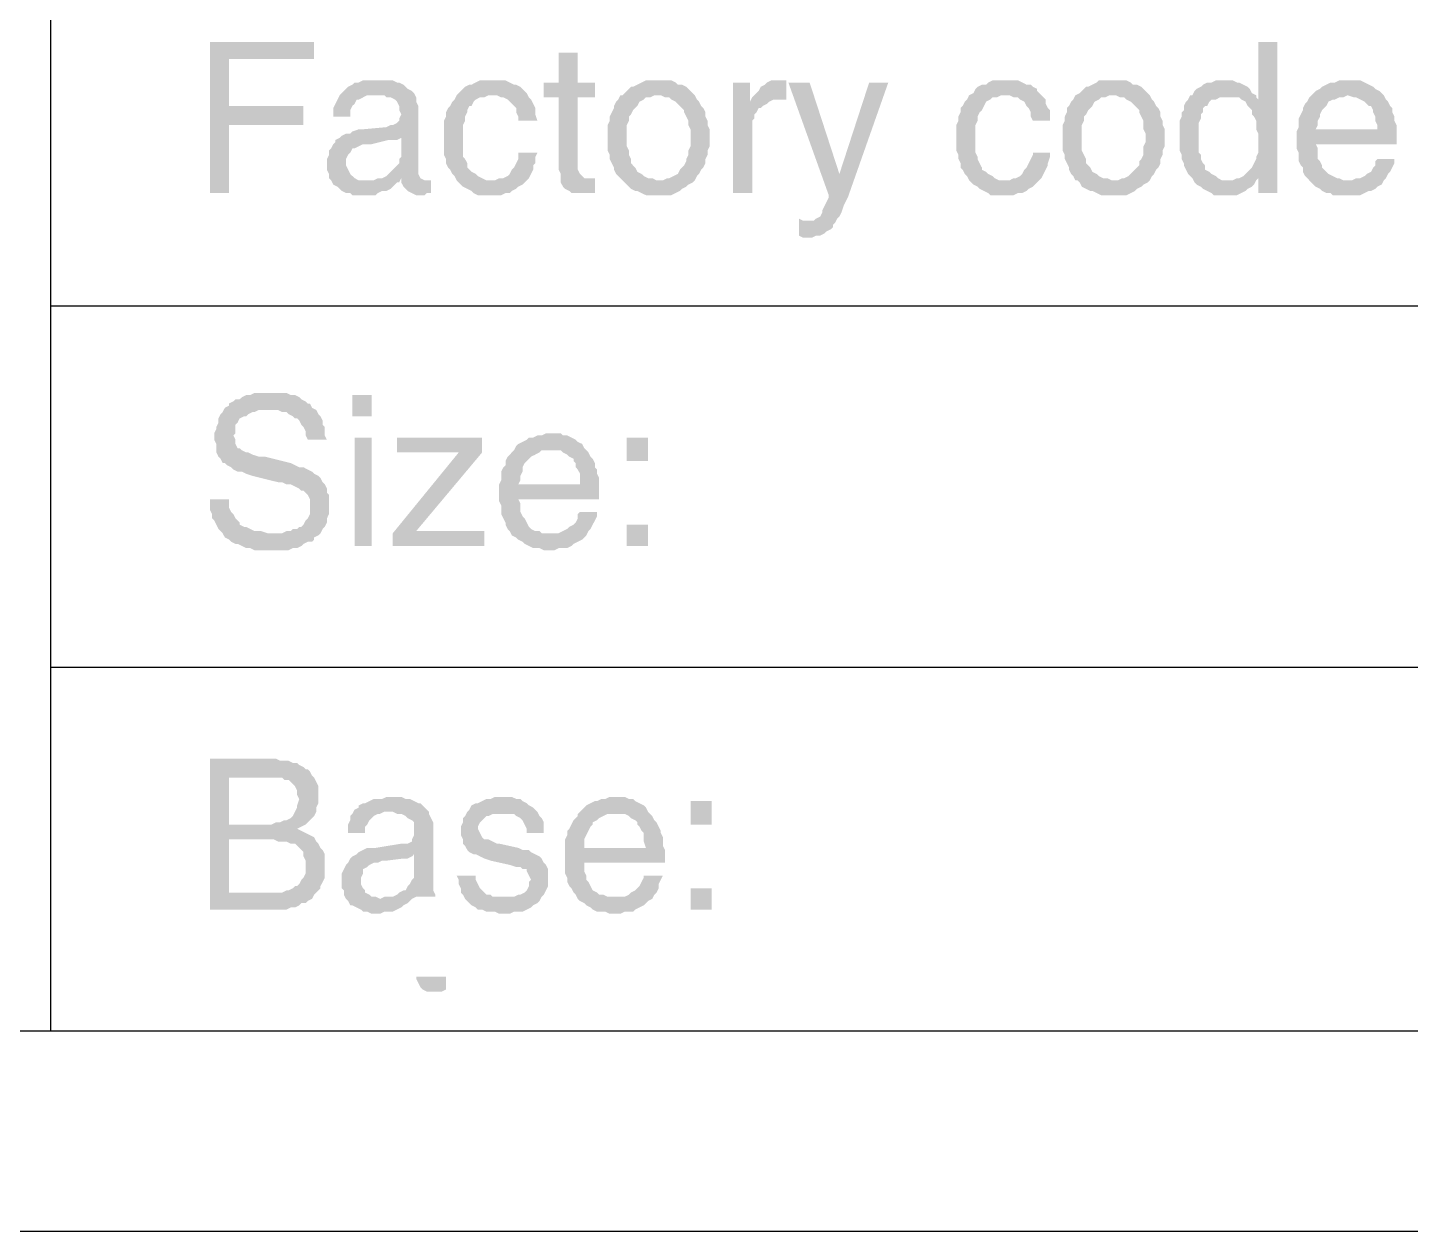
# Model space of a CAD drawing. Header units: inches. Extents: x 3613 to 8393, y -2205 to -794.
# Drawn here: x 4095.97 to 4125.31, y -1525.35 to -1499.8 of the extents above; entities that cross this region are included whole.
import ezdxf

# ---------------------------------------------------------------- set-up
doc = ezdxf.new("R2010")
doc.units = ezdxf.units.IN
doc.header["$MEASUREMENT"] = 0

msp = doc.modelspace()

# ---------------------------------------------------------------- hatches: boundary and pattern name
at = {"transparency": 33554559}
for points in [[(4102.047, -1500.109), (4099.836, -1500.109), (4099.836, -1503.313), (4100.242, -1503.313), (4100.242, -1501.869), (4101.821, -1501.869), (4101.821, -1501.463), (4100.242, -1501.463), (4100.242, -1500.47), (4102.047, -1500.47), (4102.047, -1500.289)], [(4122.492, -1500.109), (4122.086, -1500.109), (4122.086, -1501.328), (4121.725, -1501.328), (4121.815, -1501.373), (4121.86, -1501.463), (4121.905, -1501.508), (4121.95, -1501.553), (4121.95, -1501.643), (4121.995, -1501.689), (4122.041, -1501.779), (4122.041, -1501.959), (4122.086, -1502.05), (4122.086, -1502.456), (4122.041, -1502.546), (4122.041, -1502.591), (4121.995, -1502.681), (4121.95, -1502.772), (4121.905, -1502.817), (4121.905, -1502.817), (4121.815, -1502.907), (4121.77, -1502.952), (4121.68, -1502.997), (4122.086, -1502.997), (4122.086, -1503.313), (4122.492, -1503.313)], [(4107.643, -1500.335), (4107.237, -1500.335), (4107.237, -1500.966), (4106.921, -1500.966), (4106.921, -1501.282), (4107.237, -1501.282), (4107.237, -1502.817), (4107.282, -1502.907), (4107.282, -1503.088), (4107.328, -1503.178), (4107.373, -1503.223), (4107.373, -1503.223), (4107.463, -1503.268), (4107.508, -1503.313), (4108.005, -1503.313), (4108.005, -1502.997), (4107.779, -1502.997), (4107.734, -1502.952), (4107.689, -1502.907), (4107.643, -1502.817), (4107.643, -1501.282), (4108.005, -1501.282), (4108.005, -1500.966), (4107.643, -1500.966)], [(4103.401, -1500.921), (4103.085, -1500.921), (4102.995, -1500.966), (4102.905, -1500.966), (4102.859, -1501.012), (4102.769, -1501.057), (4102.724, -1501.102), (4102.679, -1501.147), (4102.634, -1501.192), (4102.589, -1501.237), (4102.544, -1501.328), (4102.498, -1501.418), (4102.453, -1501.508), (4102.453, -1501.689), (4102.814, -1501.689), (4102.814, -1501.553), (4102.859, -1501.463), (4102.905, -1501.418), (4102.95, -1501.328), (4102.995, -1501.328), (4103.085, -1501.282), (4103.175, -1501.237), (4103.356, -1501.237), (4104.168, -1501.192), (4104.123, -1501.147), (4104.033, -1501.102), (4103.988, -1501.057), (4103.943, -1501.012), (4103.852, -1500.966), (4103.807, -1500.966), (4103.717, -1500.921), (4103.491, -1500.921)], [(4105.838, -1500.921), (4105.567, -1500.921), (4105.477, -1500.966), (4105.387, -1501.012), (4105.342, -1501.012), (4105.251, -1501.057), (4105.206, -1501.102), (4105.116, -1501.192), (4105.071, -1501.237), (4105.928, -1501.237), (4106.019, -1501.282), (4106.064, -1501.282), (4106.154, -1501.328), (4106.199, -1501.373), (4106.289, -1501.463), (4106.335, -1501.508), (4106.335, -1501.598), (4106.38, -1501.689), (4106.38, -1501.779), (4106.786, -1501.779), (4106.741, -1501.643), (4106.741, -1501.508), (4106.696, -1501.418), (4106.651, -1501.328), (4106.605, -1501.282), (4106.56, -1501.192), (4106.515, -1501.147), (4106.47, -1501.102), (4106.425, -1501.057), (4106.335, -1501.012), (4106.289, -1501.012), (4106.199, -1500.966), (4106.109, -1500.921), (4105.928, -1500.921)], [(4109.358, -1500.921), (4109.088, -1500.921), (4108.997, -1500.966), (4108.907, -1501.012), (4108.817, -1501.057), (4108.772, -1501.057), (4108.682, -1501.147), (4108.636, -1501.192), (4108.591, -1501.237), (4108.546, -1501.237), (4108.501, -1501.328), (4108.456, -1501.373), (4108.411, -1501.463), (4108.411, -1501.508), (4108.366, -1501.598), (4108.32, -1501.689), (4108.32, -1501.779), (4108.275, -1501.869), (4108.275, -1502.14), (4108.275, -1502.411), (4108.32, -1502.501), (4108.32, -1502.591), (4108.366, -1502.681), (4108.411, -1502.772), (4108.411, -1502.817), (4108.456, -1502.907), (4108.501, -1502.952), (4108.591, -1503.043), (4109.358, -1503.043), (4109.313, -1503.043), (4109.223, -1502.997), (4109.133, -1502.997), (4109.043, -1502.952), (4108.997, -1502.907), (4108.907, -1502.862), (4108.862, -1502.772), (4108.817, -1502.727), (4108.772, -1502.681), (4108.772, -1502.591), (4108.727, -1502.501), (4108.727, -1502.411), (4108.682, -1502.32), (4108.682, -1501.869), (4108.727, -1501.779), (4108.727, -1501.689), (4108.772, -1501.643), (4108.817, -1501.553), (4108.862, -1501.508), (4108.907, -1501.463), (4108.952, -1501.373), (4109.043, -1501.328), (4109.088, -1501.282), (4109.178, -1501.282), (4109.268, -1501.237), (4110.126, -1501.237), (4110.081, -1501.192), (4109.99, -1501.102), (4109.945, -1501.057), (4109.855, -1501.012), (4109.765, -1501.012), (4109.72, -1500.966), (4109.629, -1500.921), (4109.449, -1500.921)], [(4111.299, -1500.966), (4110.938, -1500.966), (4110.938, -1503.313), (4111.344, -1503.313), (4111.344, -1501.779), (4111.389, -1501.734), (4111.389, -1501.643), (4111.435, -1501.598), (4111.48, -1501.508), (4111.525, -1501.508), (4111.57, -1501.463), (4111.66, -1501.418), (4111.299, -1501.373)], [(4111.976, -1500.921), (4111.75, -1500.921), (4111.66, -1500.966), (4111.615, -1501.012), (4111.525, -1501.057), (4111.48, -1501.147), (4111.435, -1501.192), (4111.389, -1501.237), (4111.344, -1501.282), (4111.976, -1501.328), (4112.066, -1501.328), (4112.066, -1500.921), (4112.066, -1500.921)], [(4112.563, -1500.966), (4112.112, -1500.966), (4112.969, -1503.358), (4113.195, -1502.907)], [(4114.233, -1500.966), (4113.827, -1500.966), (4113.195, -1502.907), (4112.969, -1503.358), (4112.969, -1503.404), (4112.969, -1503.404), (4112.924, -1503.494), (4112.879, -1503.584), (4112.834, -1503.674), (4112.834, -1503.72), (4112.789, -1503.81), (4112.698, -1503.855), (4112.653, -1503.9), (4112.563, -1503.9), (4113.104, -1503.945), (4113.15, -1503.855), (4113.195, -1503.81), (4113.24, -1503.72), (4113.285, -1503.584), (4113.33, -1503.494), (4113.375, -1503.404)], [(4116.715, -1500.921), (4116.444, -1500.921), (4116.354, -1500.966), (4116.309, -1501.012), (4116.219, -1501.012), (4116.128, -1501.057), (4116.083, -1501.102), (4116.038, -1501.192), (4115.948, -1501.237), (4116.805, -1501.237), (4116.896, -1501.282), (4116.986, -1501.282), (4117.031, -1501.328), (4117.121, -1501.373), (4117.166, -1501.463), (4117.211, -1501.508), (4117.257, -1501.598), (4117.257, -1501.689), (4117.302, -1501.779), (4117.663, -1501.779), (4117.663, -1501.553), (4117.618, -1501.508), (4117.573, -1501.418), (4117.573, -1501.328), (4117.527, -1501.282), (4117.437, -1501.192), (4117.392, -1501.147), (4117.392, -1501.102), (4117.302, -1501.057), (4117.257, -1501.012), (4117.166, -1501.012), (4117.076, -1500.966), (4116.986, -1500.921), (4116.805, -1500.921)], [(4119.017, -1500.921), (4118.701, -1500.921), (4118.656, -1500.966), (4118.565, -1501.012), (4118.475, -1501.057), (4118.43, -1501.057), (4118.34, -1501.147), (4118.295, -1501.192), (4118.204, -1501.237), (4118.204, -1501.237), (4118.159, -1501.328), (4118.114, -1501.373), (4118.069, -1501.463), (4118.024, -1501.508), (4118.024, -1501.598), (4117.979, -1501.689), (4117.979, -1501.779), (4117.934, -1501.869), (4117.934, -1502.14), (4117.934, -1502.411), (4117.979, -1502.501), (4117.979, -1502.591), (4118.024, -1502.681), (4118.069, -1502.772), (4118.069, -1502.817), (4118.114, -1502.907), (4118.159, -1502.952), (4118.204, -1503.043), (4119.017, -1503.043), (4118.972, -1503.043), (4118.881, -1502.997), (4118.791, -1502.997), (4118.701, -1502.952), (4118.656, -1502.907), (4118.565, -1502.862), (4118.52, -1502.772), (4118.475, -1502.727), (4118.43, -1502.681), (4118.43, -1502.591), (4118.385, -1502.501), (4118.34, -1502.411), (4118.34, -1501.869), (4118.385, -1501.779), (4118.385, -1501.689), (4118.43, -1501.643), (4118.475, -1501.553), (4118.52, -1501.508), (4118.565, -1501.463), (4118.611, -1501.373), (4118.701, -1501.328), (4118.746, -1501.282), (4118.836, -1501.282), (4118.927, -1501.237), (4119.784, -1501.237), (4119.739, -1501.192), (4119.649, -1501.102), (4119.603, -1501.057), (4119.513, -1501.012), (4119.423, -1501.012), (4119.378, -1500.966), (4119.288, -1500.921), (4119.107, -1500.921)], [(4121.364, -1500.921), (4121.183, -1500.921), (4121.093, -1500.966), (4121.003, -1500.966), (4120.912, -1501.012), (4120.867, -1501.057), (4120.777, -1501.102), (4120.732, -1501.147), (4120.687, -1501.237), (4120.642, -1501.237), (4121.454, -1501.282), (4121.68, -1501.282), (4121.725, -1501.328), (4122.086, -1501.328), (4122.041, -1501.282), (4122.041, -1501.237), (4121.95, -1501.192), (4121.905, -1501.102), (4121.86, -1501.057), (4121.77, -1501.012), (4121.68, -1500.966), (4121.634, -1500.966), (4121.544, -1500.921), (4121.454, -1500.921)], [(4124.026, -1500.921), (4123.801, -1500.921), (4123.711, -1500.966), (4123.62, -1500.966), (4123.53, -1501.012), (4123.44, -1501.057), (4123.395, -1501.102), (4123.304, -1501.147), (4123.259, -1501.192), (4123.214, -1501.237), (4123.981, -1501.237), (4124.117, -1501.282), (4124.162, -1501.282), (4124.252, -1501.328), (4124.342, -1501.373), (4124.388, -1501.418), (4124.433, -1501.463), (4124.478, -1501.463), (4124.523, -1501.553), (4124.523, -1501.598), (4124.568, -1501.689), (4124.568, -1501.779), (4124.613, -1501.869), (4124.613, -1501.959), (4123.304, -1501.959), (4122.898, -1502.005), (4122.898, -1502.366), (4122.943, -1502.456), (4122.943, -1502.636), (4122.988, -1502.727), (4123.034, -1502.772), (4123.034, -1502.862), (4123.079, -1502.952), (4123.124, -1502.997), (4123.169, -1503.043), (4123.981, -1503.043), (4123.891, -1503.043), (4123.801, -1502.997), (4123.756, -1502.997), (4123.665, -1502.952), (4123.575, -1502.907), (4123.53, -1502.862), (4123.485, -1502.817), (4123.44, -1502.772), (4123.44, -1502.727), (4123.395, -1502.636), (4123.349, -1502.591), (4123.349, -1502.366), (4123.304, -1502.275), (4125.019, -1502.275), (4125.019, -1501.869), (4124.974, -1501.779), (4124.974, -1501.689), (4124.929, -1501.598), (4124.929, -1501.508), (4124.884, -1501.463), (4124.839, -1501.373), (4124.794, -1501.328), (4124.749, -1501.237), (4124.703, -1501.192), (4124.658, -1501.147), (4124.568, -1501.102), (4124.523, -1501.057), (4124.433, -1501.012), (4124.342, -1500.966), (4124.252, -1500.921), (4124.117, -1500.921)], [(4104.168, -1501.192), (4103.356, -1501.237), (4103.536, -1501.237), (4103.582, -1501.282), (4103.672, -1501.282), (4103.762, -1501.328), (4103.807, -1501.373), (4103.852, -1501.463), (4103.852, -1501.553), (4103.897, -1501.643), (4103.897, -1501.643), (4103.852, -1501.734), (4103.852, -1501.779), (4103.807, -1501.824), (4103.717, -1501.869), (4103.672, -1501.869), (4103.582, -1501.914), (4103.085, -1501.959), (4102.995, -1501.959), (4102.859, -1502.005), (4102.814, -1502.05), (4102.724, -1502.05), (4102.634, -1502.095), (4103.897, -1502.14), (4103.897, -1502.546), (4103.897, -1502.546), (4103.852, -1502.591), (4103.852, -1502.681), (4103.807, -1502.727), (4103.717, -1502.817), (4103.672, -1502.862), (4103.627, -1502.907), (4103.582, -1502.952), (4103.491, -1502.997), (4103.401, -1502.997), (4103.311, -1503.043), (4102.408, -1503.043), (4102.453, -1503.133), (4102.544, -1503.178), (4102.589, -1503.223), (4102.634, -1503.268), (4102.724, -1503.313), (4102.814, -1503.313), (4102.859, -1503.358), (4103.356, -1503.358), (4103.401, -1503.313), (4103.491, -1503.268), (4103.582, -1503.268), (4103.672, -1503.223), (4103.717, -1503.178), (4103.807, -1503.088), (4103.852, -1503.088), (4103.897, -1502.997), (4104.304, -1502.997), (4104.259, -1502.907), (4104.259, -1501.463), (4104.213, -1501.373), (4104.213, -1501.282)], [(4105.071, -1501.237), (4105.026, -1501.328), (4104.981, -1501.373), (4104.936, -1501.463), (4104.89, -1501.508), (4104.845, -1501.598), (4104.845, -1501.689), (4104.8, -1501.779), (4104.8, -1502.501), (4104.845, -1502.591), (4104.845, -1502.681), (4104.89, -1502.772), (4104.936, -1502.817), (4104.981, -1502.907), (4105.026, -1502.952), (4105.071, -1503.043), (4105.793, -1503.043), (4105.703, -1503.043), (4105.613, -1502.997), (4105.522, -1502.952), (4105.477, -1502.907), (4105.387, -1502.862), (4105.342, -1502.817), (4105.297, -1502.772), (4105.297, -1502.681), (4105.251, -1502.591), (4105.206, -1502.546), (4105.206, -1501.869), (4105.251, -1501.779), (4105.251, -1501.689), (4105.297, -1501.598), (4105.297, -1501.553), (4105.342, -1501.463), (4105.387, -1501.463), (4105.432, -1501.373), (4105.477, -1501.328), (4105.567, -1501.282), (4105.658, -1501.282), (4105.748, -1501.237), (4105.838, -1501.237)], [(4110.126, -1501.237), (4109.358, -1501.237), (4109.404, -1501.237), (4109.494, -1501.282), (4109.584, -1501.282), (4109.629, -1501.328), (4109.72, -1501.373), (4109.765, -1501.418), (4109.855, -1501.508), (4109.9, -1501.553), (4109.9, -1501.598), (4109.945, -1501.689), (4109.99, -1501.779), (4109.99, -1501.869), (4110.035, -1501.959), (4110.035, -1502.32), (4109.99, -1502.411), (4109.99, -1502.501), (4109.945, -1502.591), (4109.945, -1502.636), (4109.9, -1502.727), (4109.855, -1502.772), (4109.81, -1502.817), (4109.765, -1502.907), (4109.674, -1502.952), (4109.584, -1502.997), (4109.539, -1502.997), (4109.449, -1503.043), (4108.591, -1503.043), (4108.636, -1503.088), (4108.727, -1503.178), (4108.772, -1503.223), (4108.862, -1503.268), (4108.907, -1503.268), (4108.997, -1503.313), (4109.088, -1503.358), (4109.629, -1503.358), (4109.72, -1503.313), (4109.81, -1503.268), (4109.855, -1503.223), (4109.945, -1503.178), (4109.99, -1503.133), (4110.081, -1503.088), (4110.126, -1503.043), (4110.126, -1503.043), (4110.171, -1502.952), (4110.216, -1502.907), (4110.261, -1502.817), (4110.306, -1502.772), (4110.351, -1502.681), (4110.351, -1502.591), (4110.397, -1502.501), (4110.397, -1502.411), (4110.442, -1502.32), (4110.442, -1502.14), (4110.442, -1501.959), (4110.397, -1501.869), (4110.397, -1501.779), (4110.351, -1501.689), (4110.351, -1501.598), (4110.306, -1501.508), (4110.261, -1501.463), (4110.216, -1501.373), (4110.171, -1501.328)], [(4111.344, -1501.282), (4111.299, -1501.373), (4111.66, -1501.418), (4111.705, -1501.373), (4111.796, -1501.328), (4111.976, -1501.328)], [(4115.948, -1501.237), (4115.903, -1501.328), (4115.858, -1501.373), (4115.812, -1501.463), (4115.767, -1501.508), (4115.767, -1501.598), (4115.722, -1501.689), (4115.722, -1501.779), (4115.677, -1501.869), (4115.677, -1502.411), (4115.722, -1502.501), (4115.722, -1502.591), (4115.767, -1502.681), (4115.767, -1502.772), (4115.812, -1502.817), (4115.858, -1502.907), (4115.903, -1502.952), (4115.948, -1503.043), (4116.715, -1503.043), (4116.58, -1503.043), (4116.489, -1502.997), (4116.444, -1502.952), (4116.354, -1502.907), (4116.309, -1502.862), (4116.219, -1502.817), (4116.219, -1502.772), (4116.173, -1502.681), (4116.128, -1502.591), (4116.128, -1502.546), (4116.083, -1502.456), (4116.083, -1501.869), (4116.128, -1501.779), (4116.128, -1501.689), (4116.173, -1501.598), (4116.219, -1501.553), (4116.264, -1501.463), (4116.264, -1501.463), (4116.309, -1501.373), (4116.399, -1501.328), (4116.444, -1501.282), (4116.535, -1501.282), (4116.625, -1501.237), (4116.715, -1501.237)], [(4119.784, -1501.237), (4119.017, -1501.237), (4119.062, -1501.237), (4119.152, -1501.282), (4119.242, -1501.282), (4119.288, -1501.328), (4119.378, -1501.373), (4119.423, -1501.418), (4119.513, -1501.508), (4119.558, -1501.553), (4119.558, -1501.598), (4119.603, -1501.689), (4119.649, -1501.779), (4119.649, -1501.959), (4119.694, -1502.05), (4119.694, -1502.23), (4119.649, -1502.32), (4119.649, -1502.501), (4119.603, -1502.591), (4119.558, -1502.636), (4119.558, -1502.727), (4119.513, -1502.772), (4119.468, -1502.817), (4119.378, -1502.907), (4119.333, -1502.952), (4119.242, -1502.997), (4119.197, -1502.997), (4119.107, -1503.043), (4118.25, -1503.043), (4118.295, -1503.088), (4118.34, -1503.178), (4118.43, -1503.223), (4118.52, -1503.268), (4118.565, -1503.268), (4118.656, -1503.313), (4118.746, -1503.358), (4119.288, -1503.358), (4119.378, -1503.313), (4119.468, -1503.268), (4119.513, -1503.223), (4119.603, -1503.178), (4119.649, -1503.133), (4119.739, -1503.088), (4119.784, -1503.043), (4119.784, -1503.043), (4119.829, -1502.952), (4119.874, -1502.907), (4119.919, -1502.817), (4119.965, -1502.772), (4120.01, -1502.681), (4120.01, -1502.591), (4120.055, -1502.501), (4120.055, -1502.411), (4120.1, -1502.32), (4120.1, -1502.14), (4120.1, -1501.959), (4120.055, -1501.869), (4120.055, -1501.779), (4120.01, -1501.689), (4120.01, -1501.598), (4119.965, -1501.508), (4119.919, -1501.463), (4119.874, -1501.373), (4119.829, -1501.328)], [(4120.642, -1501.237), (4120.596, -1501.328), (4120.551, -1501.373), (4120.506, -1501.463), (4120.506, -1501.553), (4120.461, -1501.598), (4120.461, -1501.689), (4120.416, -1501.779), (4120.416, -1502.411), (4120.461, -1502.501), (4120.461, -1502.591), (4120.506, -1502.681), (4120.506, -1502.727), (4120.551, -1502.817), (4120.596, -1502.907), (4120.642, -1502.952), (4120.687, -1502.997), (4120.732, -1503.088), (4120.777, -1503.133), (4120.867, -1503.178), (4120.912, -1503.223), (4121.003, -1503.268), (4121.093, -1503.313), (4121.138, -1503.358), (4121.634, -1503.358), (4121.725, -1503.313), (4121.815, -1503.268), (4121.86, -1503.223), (4121.95, -1503.178), (4121.995, -1503.133), (4122.041, -1503.043), (4121.319, -1503.043), (4121.228, -1502.997), (4121.183, -1502.952), (4121.093, -1502.907), (4121.048, -1502.862), (4120.957, -1502.817), (4120.957, -1502.727), (4120.912, -1502.681), (4120.867, -1502.591), (4120.867, -1502.501), (4120.822, -1502.456), (4120.822, -1501.824), (4120.867, -1501.734), (4120.867, -1501.643), (4120.912, -1501.598), (4120.912, -1501.508), (4120.957, -1501.463), (4121.003, -1501.463), (4121.048, -1501.373), (4121.093, -1501.328), (4121.183, -1501.328), (4121.273, -1501.282), (4121.454, -1501.282)], [(4123.214, -1501.237), (4123.169, -1501.282), (4123.124, -1501.373), (4123.079, -1501.418), (4123.034, -1501.508), (4123.034, -1501.553), (4122.988, -1501.643), (4122.943, -1501.734), (4122.943, -1501.914), (4122.898, -1502.005), (4123.304, -1501.959), (4123.349, -1501.869), (4123.349, -1501.779), (4123.395, -1501.689), (4123.395, -1501.643), (4123.44, -1501.553), (4123.485, -1501.508), (4123.53, -1501.463), (4123.575, -1501.373), (4123.665, -1501.328), (4123.711, -1501.328), (4123.801, -1501.282), (4123.891, -1501.282), (4123.981, -1501.237)], [(4102.634, -1502.095), (4102.589, -1502.14), (4102.498, -1502.185), (4102.498, -1502.23), (4102.453, -1502.275), (4102.408, -1502.366), (4102.363, -1502.411), (4102.363, -1502.501), (4102.318, -1502.591), (4102.318, -1502.817), (4102.363, -1502.907), (4102.363, -1502.997), (4102.408, -1503.043), (4103.13, -1503.043), (4102.995, -1503.043), (4102.905, -1502.997), (4102.859, -1502.952), (4102.814, -1502.907), (4102.769, -1502.817), (4102.724, -1502.727), (4102.724, -1502.591), (4102.769, -1502.501), (4102.814, -1502.456), (4102.859, -1502.366), (4102.905, -1502.366), (4102.995, -1502.32), (4103.085, -1502.275), (4103.266, -1502.275), (4103.627, -1502.185), (4103.807, -1502.185), (4103.897, -1502.14)], [(4106.786, -1502.456), (4106.38, -1502.456), (4106.38, -1502.591), (4106.335, -1502.681), (4106.289, -1502.772), (4106.244, -1502.817), (4106.199, -1502.907), (4106.154, -1502.952), (4106.064, -1502.997), (4105.974, -1502.997), (4105.883, -1503.043), (4105.071, -1503.043), (4105.116, -1503.088), (4105.161, -1503.133), (4105.206, -1503.178), (4105.297, -1503.223), (4105.387, -1503.268), (4105.432, -1503.313), (4105.522, -1503.358), (4106.019, -1503.358), (4106.109, -1503.313), (4106.199, -1503.313), (4106.244, -1503.268), (4106.335, -1503.223), (4106.38, -1503.178), (4106.47, -1503.133), (4106.515, -1503.088), (4106.56, -1503.043), (4106.605, -1502.997), (4106.651, -1502.907), (4106.696, -1502.817), (4106.696, -1502.727), (4106.741, -1502.681), (4106.741, -1502.546)], [(4117.663, -1502.456), (4117.302, -1502.456), (4117.302, -1502.501), (4117.257, -1502.591), (4117.211, -1502.681), (4117.166, -1502.772), (4117.121, -1502.817), (4117.076, -1502.907), (4117.031, -1502.952), (4116.941, -1502.997), (4116.896, -1502.997), (4116.805, -1503.043), (4115.948, -1503.043), (4115.993, -1503.088), (4116.038, -1503.133), (4116.128, -1503.178), (4116.173, -1503.223), (4116.264, -1503.268), (4116.354, -1503.313), (4116.399, -1503.358), (4116.896, -1503.358), (4116.986, -1503.313), (4117.076, -1503.313), (4117.166, -1503.268), (4117.211, -1503.223), (4117.302, -1503.178), (4117.347, -1503.133), (4117.392, -1503.088), (4117.437, -1503.043), (4117.482, -1502.997), (4117.527, -1502.907), (4117.573, -1502.817), (4117.618, -1502.727), (4117.618, -1502.681), (4117.663, -1502.546)], [(4124.974, -1502.591), (4124.613, -1502.591), (4124.568, -1502.636), (4124.568, -1502.727), (4124.523, -1502.772), (4124.478, -1502.862), (4124.388, -1502.907), (4124.342, -1502.952), (4124.252, -1502.997), (4124.162, -1502.997), (4124.072, -1503.043), (4123.169, -1503.043), (4123.259, -1503.133), (4123.304, -1503.178), (4123.395, -1503.223), (4123.44, -1503.268), (4123.53, -1503.313), (4123.62, -1503.313), (4123.665, -1503.358), (4124.252, -1503.358), (4124.342, -1503.313), (4124.433, -1503.268), (4124.478, -1503.268), (4124.568, -1503.223), (4124.613, -1503.178), (4124.703, -1503.133), (4124.749, -1503.043), (4124.794, -1502.997), (4124.839, -1502.907), (4124.884, -1502.862), (4124.929, -1502.772), (4124.974, -1502.681)], [(4104.304, -1502.997), (4103.897, -1502.997), (4103.897, -1503.088), (4104.394, -1503.043), (4104.394, -1503.043)], [(4104.529, -1503.043), (4104.394, -1503.043), (4103.897, -1503.088), (4103.943, -1503.178), (4103.988, -1503.223), (4103.988, -1503.223), (4104.033, -1503.268), (4104.123, -1503.313), (4104.213, -1503.358), (4104.394, -1503.358), (4104.439, -1503.313), (4104.529, -1503.313)], [(4121.68, -1502.997), (4121.634, -1502.997), (4121.544, -1503.043), (4121.454, -1503.043), (4122.041, -1503.043), (4122.086, -1502.997)], [(4112.337, -1503.855), (4112.337, -1504.216), (4112.337, -1504.216), (4112.427, -1504.261), (4112.608, -1504.261), (4112.698, -1504.216), (4112.789, -1504.216), (4112.879, -1504.171), (4112.924, -1504.126), (4113.014, -1504.081), (4113.059, -1504.035), (4113.059, -1503.99), (4113.104, -1503.945), (4112.563, -1503.9), (4112.427, -1503.9)], [(4101.099, -1507.556), (4100.783, -1507.556), (4100.693, -1507.601), (4100.603, -1507.601), (4100.513, -1507.646), (4100.467, -1507.691), (4100.377, -1507.691), (4100.332, -1507.736), (4100.242, -1507.781), (4100.242, -1507.827), (4100.152, -1507.872), (4101.099, -1507.917), (4101.28, -1507.917), (4101.37, -1507.962), (4101.46, -1507.962), (4101.505, -1508.007), (4101.596, -1508.052), (4101.641, -1508.097), (4101.686, -1508.097), (4101.731, -1508.142), (4101.776, -1508.233), (4101.821, -1508.278), (4101.867, -1508.368), (4101.867, -1508.458), (4101.912, -1508.549), (4102.318, -1508.549), (4102.273, -1508.458), (4102.273, -1508.278), (4102.228, -1508.233), (4102.228, -1508.142), (4102.182, -1508.052), (4102.137, -1508.007), (4102.092, -1507.917), (4102.002, -1507.872), (4101.957, -1507.781), (4101.912, -1507.781), (4101.867, -1507.736), (4101.776, -1507.691), (4101.731, -1507.646), (4101.641, -1507.601), (4101.551, -1507.601), (4101.46, -1507.556), (4101.19, -1507.556)], [(4103.266, -1508.052), (4103.266, -1507.601), (4102.859, -1507.601), (4102.859, -1508.052)], [(4100.152, -1507.872), (4100.106, -1507.962), (4100.061, -1508.007), (4100.016, -1508.097), (4100.016, -1508.188), (4099.971, -1508.278), (4099.971, -1508.323), (4099.926, -1508.413), (4099.926, -1508.549), (4099.926, -1508.549), (4099.971, -1508.639), (4099.971, -1508.819), (4100.016, -1508.91), (4100.061, -1508.955), (4100.106, -1509.045), (4100.152, -1509.045), (4100.197, -1509.09), (4100.287, -1509.135), (4100.332, -1509.181), (4100.422, -1509.226), (4100.513, -1509.226), (4100.603, -1509.271), (4100.738, -1509.316), (4101.28, -1509.451), (4101.37, -1509.451), (4101.46, -1509.496), (4101.551, -1509.496), (4101.641, -1509.542), (4101.731, -1509.587), (4101.776, -1509.632), (4101.821, -1509.632), (4101.867, -1509.677), (4101.912, -1509.722), (4101.957, -1509.812), (4101.957, -1510.128), (4101.912, -1510.219), (4101.867, -1510.264), (4101.821, -1510.354), (4101.776, -1510.399), (4101.731, -1510.399), (4101.686, -1510.444), (4101.596, -1510.444), (4101.551, -1510.489), (4101.46, -1510.489), (4101.37, -1510.534), (4100.106, -1510.534), (4100.152, -1510.625), (4100.242, -1510.67), (4100.287, -1510.715), (4100.377, -1510.76), (4100.422, -1510.76), (4100.513, -1510.805), (4100.603, -1510.85), (4100.693, -1510.85), (4100.783, -1510.896), (4101.505, -1510.896), (4101.596, -1510.85), (4101.686, -1510.85), (4101.776, -1510.805), (4101.821, -1510.76), (4101.912, -1510.715), (4102.002, -1510.715), (4102.047, -1510.67), (4102.047, -1510.625), (4102.137, -1510.58), (4102.182, -1510.534), (4102.228, -1510.444), (4102.273, -1510.399), (4102.318, -1510.309), (4102.318, -1510.219), (4102.363, -1510.128), (4102.363, -1509.948), (4102.363, -1509.722), (4102.318, -1509.677), (4102.318, -1509.587), (4102.273, -1509.496), (4102.228, -1509.451), (4102.182, -1509.361), (4102.182, -1509.361), (4102.137, -1509.316), (4102.047, -1509.271), (4102.002, -1509.226), (4101.912, -1509.181), (4101.821, -1509.135), (4101.731, -1509.135), (4101.641, -1509.09), (4101.551, -1509.045), (4101.009, -1508.91), (4100.874, -1508.91), (4100.738, -1508.865), (4100.648, -1508.819), (4100.603, -1508.819), (4100.513, -1508.774), (4100.467, -1508.729), (4100.422, -1508.729), (4100.377, -1508.639), (4100.377, -1508.549), (4100.332, -1508.458), (4100.377, -1508.413), (4100.377, -1508.233), (4100.422, -1508.188), (4100.467, -1508.097), (4100.558, -1508.052), (4100.603, -1508.052), (4100.648, -1508.007), (4100.738, -1507.962), (4100.783, -1507.962), (4100.874, -1507.917), (4101.099, -1507.917)], [(4103.266, -1510.805), (4103.266, -1508.504), (4102.905, -1508.504), (4102.905, -1510.805)], [(4105.613, -1508.504), (4103.807, -1508.504), (4103.807, -1508.819), (4105.116, -1508.819), (4103.717, -1510.534), (4103.717, -1510.805), (4105.658, -1510.805), (4105.658, -1510.489), (4104.213, -1510.489), (4105.613, -1508.819), (4105.613, -1508.639)], [(4107.102, -1508.413), (4106.966, -1508.413), (4106.876, -1508.458), (4106.786, -1508.458), (4106.696, -1508.504), (4106.605, -1508.504), (4106.56, -1508.549), (4106.47, -1508.594), (4106.38, -1508.639), (4106.335, -1508.684), (4106.289, -1508.774), (4107.282, -1508.774), (4107.328, -1508.819), (4107.418, -1508.865), (4107.463, -1508.91), (4107.553, -1508.955), (4107.553, -1509), (4107.598, -1509.045), (4107.598, -1509.135), (4107.643, -1509.181), (4107.689, -1509.271), (4107.689, -1509.496), (4105.974, -1509.496), (4105.974, -1509.858), (4106.019, -1509.948), (4106.019, -1510.128), (4106.064, -1510.219), (4106.109, -1510.309), (4106.109, -1510.354), (4106.154, -1510.444), (4106.199, -1510.489), (4106.244, -1510.58), (4107.057, -1510.534), (4106.876, -1510.534), (4106.831, -1510.489), (4106.741, -1510.489), (4106.651, -1510.444), (4106.605, -1510.399), (4106.56, -1510.309), (4106.56, -1510.309), (4106.515, -1510.219), (4106.47, -1510.173), (4106.425, -1510.083), (4106.425, -1509.903), (4106.38, -1509.812), (4108.095, -1509.812), (4108.095, -1509.361), (4108.05, -1509.271), (4108.05, -1509.181), (4108.005, -1509.135), (4108.005, -1509.045), (4107.959, -1508.955), (4107.914, -1508.91), (4107.869, -1508.819), (4107.824, -1508.774), (4107.779, -1508.729), (4107.734, -1508.639), (4107.643, -1508.594), (4107.598, -1508.549), (4107.508, -1508.504), (4107.418, -1508.458), (4107.328, -1508.458), (4107.282, -1508.413), (4107.192, -1508.413)], [(4109.133, -1509), (4109.133, -1508.504), (4108.682, -1508.504), (4108.682, -1509)], [(4106.289, -1508.774), (4106.244, -1508.819), (4106.199, -1508.865), (4106.154, -1508.91), (4106.109, -1509), (4106.109, -1509.09), (4106.064, -1509.135), (4106.019, -1509.226), (4106.019, -1509.406), (4105.974, -1509.496), (4106.38, -1509.496), (4106.425, -1509.406), (4106.425, -1509.316), (4106.47, -1509.226), (4106.47, -1509.135), (4106.515, -1509.045), (4106.56, -1509), (4106.605, -1508.955), (4106.651, -1508.91), (4106.741, -1508.865), (4106.831, -1508.819), (4106.876, -1508.774), (4107.057, -1508.774)], [(4100.242, -1509.812), (4099.836, -1509.812), (4099.836, -1510.038), (4099.881, -1510.128), (4099.881, -1510.219), (4099.926, -1510.264), (4099.971, -1510.354), (4100.016, -1510.444), (4100.061, -1510.489), (4100.106, -1510.534), (4101.144, -1510.534), (4101.054, -1510.534), (4100.919, -1510.489), (4100.783, -1510.489), (4100.693, -1510.444), (4100.603, -1510.399), (4100.558, -1510.399), (4100.467, -1510.354), (4100.467, -1510.309), (4100.422, -1510.264), (4100.377, -1510.219), (4100.332, -1510.128), (4100.287, -1510.083), (4100.242, -1509.993), (4100.242, -1509.903)], [(4108.05, -1510.083), (4107.689, -1510.083), (4107.643, -1510.128), (4107.643, -1510.219), (4107.598, -1510.309), (4107.553, -1510.354), (4107.463, -1510.399), (4107.418, -1510.444), (4107.328, -1510.489), (4107.237, -1510.534), (4107.057, -1510.534), (4106.244, -1510.58), (4106.244, -1510.58), (4106.335, -1510.625), (4106.38, -1510.67), (4106.47, -1510.715), (4106.515, -1510.76), (4106.605, -1510.805), (4106.696, -1510.85), (4106.831, -1510.85), (4106.921, -1510.896), (4107.147, -1510.896), (4107.237, -1510.85), (4107.418, -1510.85), (4107.508, -1510.805), (4107.553, -1510.76), (4107.643, -1510.715), (4107.734, -1510.67), (4107.779, -1510.625), (4107.824, -1510.58), (4107.869, -1510.489), (4107.914, -1510.444), (4107.959, -1510.354), (4108.005, -1510.264), (4108.05, -1510.173)], [(4109.133, -1510.805), (4109.133, -1510.354), (4108.682, -1510.354), (4108.682, -1510.805)], [(4101.235, -1515.319), (4099.836, -1515.319), (4099.836, -1518.523), (4101.46, -1518.523), (4101.551, -1518.478), (4101.641, -1518.478), (4101.731, -1518.433), (4101.776, -1518.387), (4101.867, -1518.387), (4101.912, -1518.342), (4102.002, -1518.297), (4102.002, -1518.297), (4102.047, -1518.207), (4100.242, -1518.162), (4100.242, -1517.034), (4101.099, -1517.034), (4102.047, -1516.988), (4101.957, -1516.943), (4101.957, -1516.943), (4101.867, -1516.898), (4101.776, -1516.853), (4101.686, -1516.808), (4101.776, -1516.763), (4101.867, -1516.718), (4100.242, -1516.718), (4100.242, -1515.725), (4101.099, -1515.725), (4102.002, -1515.68), (4101.957, -1515.589), (4101.912, -1515.544), (4101.867, -1515.544), (4101.821, -1515.499), (4101.731, -1515.454), (4101.686, -1515.409), (4101.596, -1515.409), (4101.505, -1515.364), (4101.325, -1515.364)], [(4102.002, -1515.68), (4101.099, -1515.725), (4101.37, -1515.725), (4101.415, -1515.77), (4101.505, -1515.77), (4101.551, -1515.815), (4101.596, -1515.86), (4101.641, -1515.905), (4101.686, -1515.995), (4101.686, -1516.086), (4101.731, -1516.176), (4101.731, -1516.176), (4101.686, -1516.311), (4101.686, -1516.357), (4101.641, -1516.447), (4101.596, -1516.537), (4101.551, -1516.582), (4101.551, -1516.582), (4101.46, -1516.627), (4101.415, -1516.627), (4101.325, -1516.672), (4101.235, -1516.672), (4101.144, -1516.718), (4100.242, -1516.718), (4101.867, -1516.718), (4101.957, -1516.627), (4102.002, -1516.582), (4102.047, -1516.537), (4102.092, -1516.447), (4102.092, -1516.357), (4102.137, -1516.266), (4102.137, -1516.086), (4102.137, -1515.905), (4102.092, -1515.815), (4102.047, -1515.725)], [(4103.717, -1516.131), (4103.582, -1516.131), (4103.491, -1516.176), (4103.311, -1516.176), (4103.221, -1516.221), (4103.13, -1516.266), (4103.085, -1516.266), (4102.995, -1516.311), (4102.995, -1516.357), (4102.905, -1516.402), (4102.859, -1516.492), (4102.814, -1516.537), (4102.814, -1516.627), (4102.769, -1516.718), (4102.769, -1516.898), (4103.13, -1516.898), (4103.13, -1516.763), (4103.175, -1516.718), (4103.221, -1516.627), (4103.266, -1516.582), (4103.311, -1516.537), (4103.401, -1516.492), (4103.446, -1516.492), (4103.536, -1516.447), (4104.484, -1516.447), (4104.394, -1516.357), (4104.349, -1516.311), (4104.304, -1516.266), (4104.259, -1516.266), (4104.168, -1516.221), (4104.078, -1516.176), (4103.988, -1516.176), (4103.897, -1516.131), (4103.807, -1516.131)], [(4106.019, -1516.131), (4105.883, -1516.131), (4105.793, -1516.176), (4105.703, -1516.176), (4105.613, -1516.221), (4105.522, -1516.266), (4105.477, -1516.266), (4105.387, -1516.311), (4105.342, -1516.402), (4105.297, -1516.447), (4105.251, -1516.537), (4105.206, -1516.582), (4105.206, -1516.672), (4105.161, -1516.763), (4105.161, -1516.943), (4105.206, -1517.034), (4105.206, -1517.124), (4105.251, -1517.169), (4105.297, -1517.259), (4105.342, -1517.304), (4105.432, -1517.349), (4105.477, -1517.349), (4105.567, -1517.395), (4105.658, -1517.44), (4105.793, -1517.485), (4106.199, -1517.575), (4106.199, -1517.575), (4106.335, -1517.62), (4106.425, -1517.62), (4106.47, -1517.665), (4106.56, -1517.665), (4106.56, -1517.711), (4106.605, -1517.801), (4106.651, -1517.891), (4106.605, -1517.936), (4106.605, -1518.026), (4106.56, -1518.117), (4106.515, -1518.162), (4106.425, -1518.207), (4106.38, -1518.207), (4106.289, -1518.252), (4106.109, -1518.252), (4105.251, -1518.297), (4105.297, -1518.342), (4105.342, -1518.387), (4105.387, -1518.433), (4105.477, -1518.478), (4105.522, -1518.523), (4105.613, -1518.523), (4105.703, -1518.568), (4105.883, -1518.568), (4105.974, -1518.613), (4106.199, -1518.613), (4106.289, -1518.568), (4106.47, -1518.568), (4106.56, -1518.523), (4106.651, -1518.478), (4106.696, -1518.433), (4106.786, -1518.387), (4106.786, -1518.387), (4106.831, -1518.342), (4106.876, -1518.252), (4106.921, -1518.207), (4106.966, -1518.117), (4107.012, -1518.026), (4107.012, -1517.846), (4107.012, -1517.665), (4106.966, -1517.575), (4106.921, -1517.53), (4106.876, -1517.44), (4106.876, -1517.44), (4106.831, -1517.395), (4106.741, -1517.349), (4106.651, -1517.304), (4106.605, -1517.259), (4106.47, -1517.259), (4106.38, -1517.214), (4105.974, -1517.124), (4105.928, -1517.124), (4105.838, -1517.079), (4105.748, -1517.034), (4105.658, -1517.034), (4105.613, -1516.988), (4105.613, -1516.988), (4105.567, -1516.898), (4105.522, -1516.808), (4105.522, -1516.763), (4105.567, -1516.672), (4105.613, -1516.627), (4105.658, -1516.582), (4105.703, -1516.537), (4105.748, -1516.537), (4105.838, -1516.492), (4106.019, -1516.492), (4106.786, -1516.447), (4106.741, -1516.402), (4106.696, -1516.357), (4106.605, -1516.311), (4106.56, -1516.266), (4106.47, -1516.221), (4106.425, -1516.176), (4106.335, -1516.176), (4106.244, -1516.131), (4106.154, -1516.131)], [(4108.456, -1516.131), (4108.32, -1516.131), (4108.23, -1516.176), (4108.14, -1516.176), (4108.05, -1516.221), (4108.005, -1516.221), (4107.914, -1516.266), (4107.824, -1516.311), (4107.779, -1516.357), (4107.734, -1516.402), (4107.643, -1516.492), (4108.636, -1516.492), (4108.727, -1516.537), (4108.772, -1516.582), (4108.862, -1516.627), (4108.907, -1516.672), (4108.907, -1516.718), (4108.952, -1516.763), (4108.997, -1516.853), (4109.043, -1516.898), (4109.043, -1517.079), (4109.088, -1517.214), (4107.373, -1517.214), (4107.373, -1517.756), (4107.418, -1517.846), (4107.418, -1517.936), (4107.463, -1518.026), (4107.508, -1518.072), (4107.553, -1518.162), (4107.598, -1518.207), (4107.643, -1518.297), (4108.456, -1518.252), (4108.275, -1518.252), (4108.185, -1518.207), (4108.095, -1518.207), (4108.05, -1518.162), (4107.959, -1518.117), (4107.914, -1518.026), (4107.914, -1518.026), (4107.869, -1517.936), (4107.824, -1517.891), (4107.824, -1517.801), (4107.779, -1517.711), (4107.779, -1517.53), (4109.494, -1517.53), (4109.494, -1517.259), (4109.449, -1517.169), (4109.449, -1516.988), (4109.404, -1516.898), (4109.404, -1516.853), (4109.358, -1516.763), (4109.313, -1516.672), (4109.268, -1516.627), (4109.223, -1516.537), (4109.178, -1516.492), (4109.133, -1516.447), (4109.088, -1516.357), (4109.043, -1516.311), (4108.952, -1516.266), (4108.862, -1516.221), (4108.817, -1516.176), (4108.727, -1516.176), (4108.636, -1516.131), (4108.546, -1516.131)], [(4110.487, -1516.718), (4110.487, -1516.221), (4110.035, -1516.221), (4110.035, -1516.718)], [(4104.484, -1516.447), (4103.672, -1516.447), (4103.717, -1516.447), (4103.807, -1516.492), (4103.897, -1516.492), (4103.988, -1516.537), (4104.033, -1516.582), (4104.123, -1516.627), (4104.168, -1516.672), (4104.168, -1516.943), (4104.123, -1517.034), (4104.123, -1517.079), (4104.033, -1517.124), (4103.897, -1517.124), (4103.356, -1517.214), (4103.175, -1517.214), (4103.085, -1517.259), (4102.995, -1517.304), (4102.95, -1517.349), (4104.168, -1517.349), (4104.168, -1517.756), (4104.168, -1517.846), (4104.123, -1517.891), (4104.078, -1517.981), (4104.033, -1518.026), (4103.988, -1518.117), (4103.943, -1518.117), (4103.852, -1518.162), (4103.807, -1518.207), (4103.717, -1518.252), (4103.536, -1518.252), (4103.446, -1518.297), (4102.724, -1518.297), (4102.769, -1518.342), (4102.814, -1518.433), (4102.859, -1518.433), (4102.95, -1518.478), (4103.04, -1518.523), (4103.085, -1518.568), (4103.175, -1518.568), (4103.266, -1518.613), (4103.446, -1518.613), (4103.536, -1518.568), (4103.717, -1518.568), (4103.807, -1518.523), (4103.897, -1518.478), (4103.943, -1518.433), (4104.033, -1518.387), (4104.078, -1518.342), (4104.123, -1518.297), (4104.213, -1518.252), (4104.62, -1518.252), (4104.62, -1518.207), (4104.574, -1518.117), (4104.574, -1516.672), (4104.529, -1516.582), (4104.484, -1516.492)], [(4106.786, -1516.447), (4106.019, -1516.492), (4106.289, -1516.492), (4106.335, -1516.537), (4106.425, -1516.582), (4106.425, -1516.582), (4106.47, -1516.627), (4106.515, -1516.718), (4106.56, -1516.808), (4106.56, -1516.898), (4106.921, -1516.898), (4106.921, -1516.672), (4106.876, -1516.582), (4106.831, -1516.537)], [(4107.643, -1516.492), (4107.643, -1516.537), (4107.598, -1516.582), (4107.553, -1516.627), (4107.508, -1516.718), (4107.463, -1516.808), (4107.418, -1516.853), (4107.418, -1516.943), (4107.373, -1517.034), (4107.373, -1517.214), (4107.779, -1517.214), (4107.779, -1517.034), (4107.824, -1516.943), (4107.869, -1516.853), (4107.914, -1516.763), (4107.959, -1516.718), (4107.959, -1516.672), (4108.05, -1516.627), (4108.095, -1516.582), (4108.185, -1516.537), (4108.275, -1516.492), (4108.456, -1516.492)], [(4102.047, -1516.988), (4101.099, -1517.034), (4101.19, -1517.034), (4101.28, -1517.079), (4101.46, -1517.079), (4101.551, -1517.124), (4101.641, -1517.124), (4101.686, -1517.169), (4101.686, -1517.169), (4101.776, -1517.259), (4101.821, -1517.304), (4101.821, -1517.395), (4101.867, -1517.485), (4101.867, -1517.756), (4101.821, -1517.846), (4101.776, -1517.891), (4101.731, -1517.981), (4101.686, -1518.026), (4101.641, -1518.026), (4101.596, -1518.072), (4101.505, -1518.117), (4101.46, -1518.117), (4101.37, -1518.162), (4100.242, -1518.162), (4102.047, -1518.207), (4102.092, -1518.162), (4102.182, -1518.072), (4102.182, -1518.026), (4102.228, -1517.936), (4102.273, -1517.846), (4102.273, -1517.349), (4102.228, -1517.259), (4102.182, -1517.214), (4102.137, -1517.124), (4102.092, -1517.079)], [(4102.95, -1517.349), (4102.859, -1517.395), (4102.814, -1517.44), (4102.814, -1517.44), (4102.769, -1517.53), (4102.724, -1517.575), (4102.679, -1517.665), (4102.634, -1517.756), (4102.634, -1517.936), (4102.634, -1518.072), (4102.679, -1518.117), (4102.679, -1518.207), (4102.724, -1518.297), (4103.446, -1518.297), (4103.356, -1518.252), (4103.266, -1518.252), (4103.221, -1518.207), (4103.13, -1518.162), (4103.13, -1518.117), (4103.085, -1518.072), (4103.04, -1517.981), (4103.04, -1517.846), (4103.085, -1517.756), (4103.085, -1517.665), (4103.175, -1517.62), (4103.221, -1517.575), (4103.311, -1517.53), (4103.401, -1517.53), (4103.491, -1517.485), (4103.582, -1517.485), (4103.943, -1517.44), (4104.033, -1517.44), (4104.123, -1517.395), (4104.168, -1517.349)], [(4105.477, -1517.801), (4105.071, -1517.801), (4105.116, -1517.891), (4105.116, -1517.981), (4105.161, -1518.072), (4105.161, -1518.162), (4105.206, -1518.207), (4105.251, -1518.297), (4106.109, -1518.252), (4105.838, -1518.252), (4105.793, -1518.207), (4105.703, -1518.207), (4105.658, -1518.162), (4105.613, -1518.117), (4105.567, -1518.072), (4105.522, -1517.981), (4105.477, -1517.891)], [(4109.449, -1517.801), (4109.043, -1517.801), (4109.043, -1517.846), (4108.997, -1517.936), (4108.952, -1518.026), (4108.907, -1518.072), (4108.862, -1518.117), (4108.772, -1518.162), (4108.727, -1518.207), (4108.636, -1518.252), (4108.456, -1518.252), (4107.643, -1518.297), (4107.643, -1518.297), (4107.689, -1518.342), (4107.779, -1518.387), (4107.824, -1518.433), (4107.914, -1518.478), (4107.959, -1518.523), (4108.05, -1518.568), (4108.23, -1518.568), (4108.32, -1518.613), (4108.546, -1518.613), (4108.636, -1518.568), (4108.817, -1518.568), (4108.862, -1518.523), (4108.952, -1518.478), (4109.043, -1518.433), (4109.088, -1518.387), (4109.133, -1518.342), (4109.223, -1518.297), (4109.268, -1518.207), (4109.313, -1518.162), (4109.358, -1518.072), (4109.358, -1517.981), (4109.404, -1517.891)], [(4110.487, -1518.523), (4110.487, -1518.072), (4110.035, -1518.072), (4110.035, -1518.523)], [(4104.845, -1519.949), (4104.71, -1519.949), (4104.213, -1519.994), (4104.259, -1520.084), (4104.304, -1520.174), (4104.304, -1520.174), (4104.349, -1520.219), (4104.439, -1520.264), (4104.755, -1520.264), (4104.845, -1520.219)], [(4104.62, -1519.949), (4104.213, -1519.949), (4104.213, -1519.994), (4104.71, -1519.949), (4104.71, -1519.949)]]:
    msp.add_hatch(color=256, dxfattribs=at).paths.add_polyline_path(points)

# ---------------------------------------------------------------- linework, layer by layer
msp.add_line((4083.633, -1521.095), (4492.889, -1521.095))
msp.add_lwpolyline([(4496.927, -1525.354), (4496.927, -1228.354), (4076.927, -1228.354), (4076.927, -1525.354)], close=True)
for points in [[(4096.451, -1234.354), (4096.451, -1521.095)], [(4096.451, -1505.705), (4445.521, -1505.705)], [(4096.451, -1513.378), (4392.581, -1513.378)]]:
    msp.add_lwpolyline(points)

doc.saveas('drawing.dxf')
